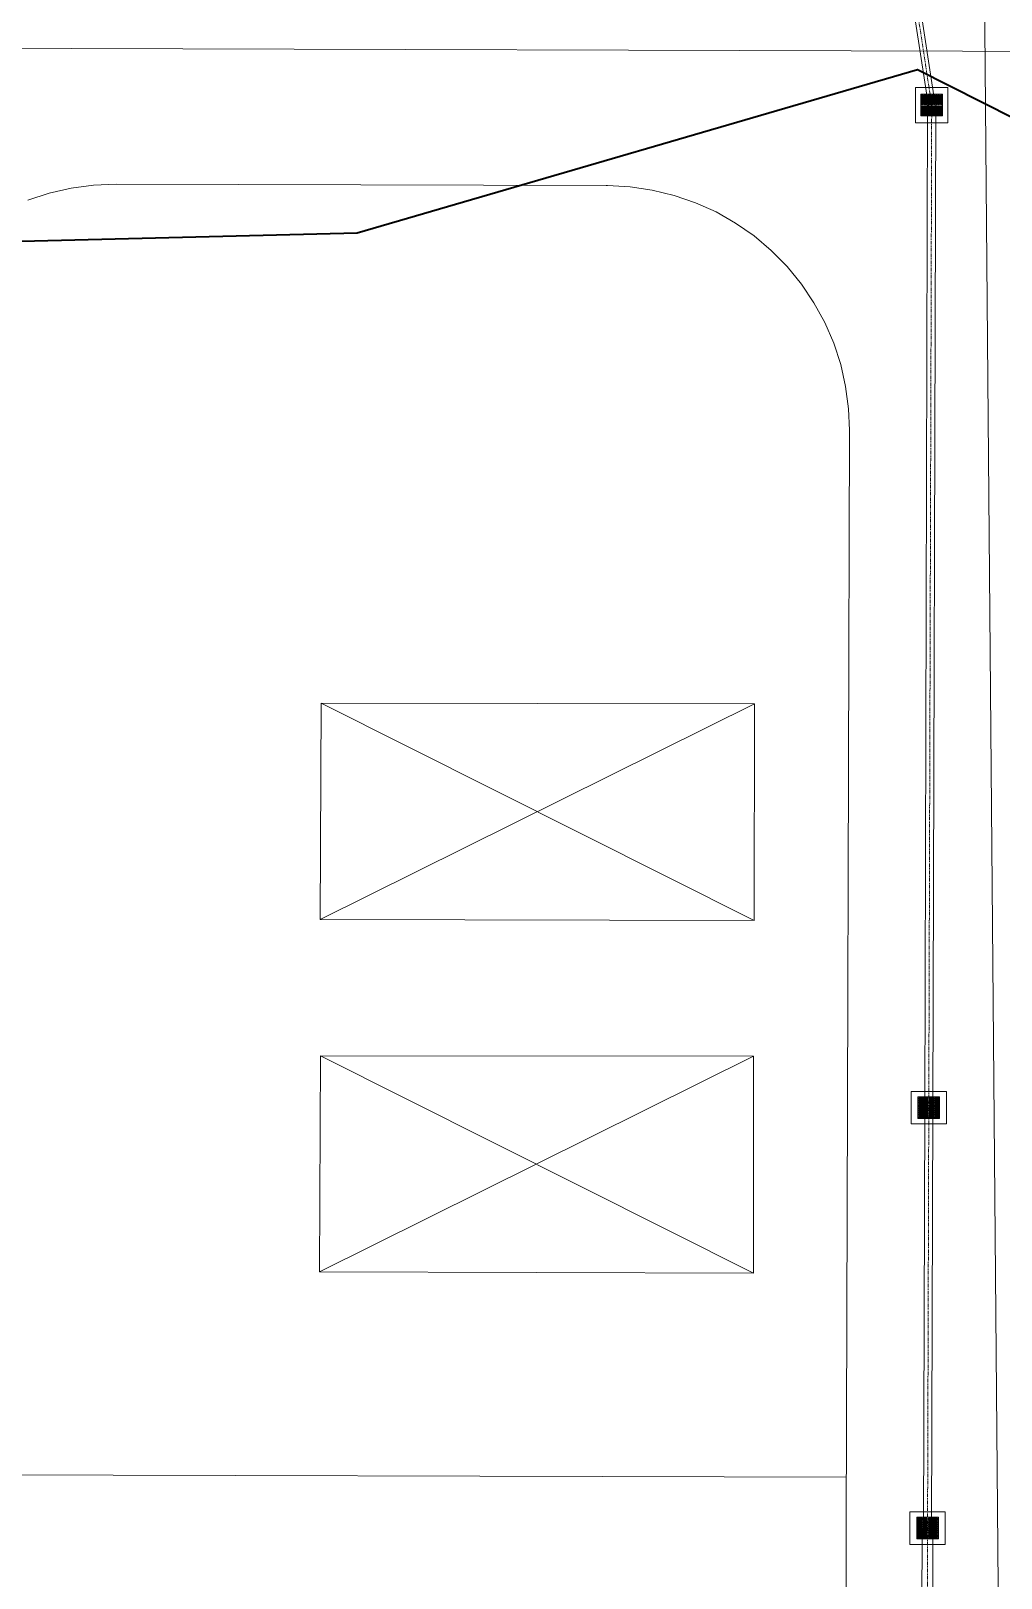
# Model space of a CAD drawing. Header units: feet. Extents: x 2383389 to 2386040, y 1992760 to 1995674.
# Drawn here: x 2384857.5 to 2385036.5, y 1993639.5 to 1993924.9 of the extents above; entities that cross this region are included whole.
import ezdxf
from ezdxf.lldxf.tags import DXFTag

# ---------------------------------------------------------------- set-up
doc = ezdxf.new("R2010")
doc.units = ezdxf.units.FT
doc.header["$MEASUREMENT"] = 0
doc.linetypes.add('PHANTOM2', pattern=[1.25, 0.625, -0.125, 0.125, -0.125, 0.125, -0.125])
for name, color, linetype, lineweight, true_color in [('C-BLDG', 7, 'Continuous', 0, 0x2093fe), ('C-PRKG-CONC', 1, 'Continuous', 0, 0xff0000), ('C-STRM-PIPE', 7, 'Continuous', 0, 0x00cc33), ('C-STRM-STRC', 7, 'Continuous', 0, 0x00cc33), ('V-ESMT-NGAS', 1, 'DASHED8', 0, 0xff0000)]:
    doc.layers.add(name, color=color, linetype=linetype, lineweight=lineweight, true_color=true_color)
doc.layers.add('C-FIRE-PIPE-06IN', color=150, linetype="UT-FIRE6''", lineweight=0)
doc.layers.add('CJ-TOPO-PIPE', color=11, linetype='PHANTOM2')
doc.layers.add('CJ-TOPO-ROAD', color=52, linetype='Continuous')
doc.styles.add('_sys_ls_Arial Narrow', font='ARIALN.TTF', dxfattribs={"height": 1})
tags = doc.linetypes.add('DASHED8', pattern=[0.09375, 0.0625, -0.03125]).pattern_tags.tags
tags[6:7] = [DXFTag(74, 4), DXFTag(75, 0), DXFTag(340, '0'), DXFTag(46, 0.03937), DXFTag(50, 0.0), DXFTag(44, 0.0), DXFTag(45, 0.0)]
tags[4:5] = [DXFTag(74, 4), DXFTag(75, 0), DXFTag(340, '0'), DXFTag(46, 0.03937), DXFTag(50, 0.0), DXFTag(44, 0.0), DXFTag(45, 0.0)]
tags = doc.linetypes.add("UT-FIRE6''", pattern='A,1.25,-0.05,["6\'\'F",_sys_ls_Arial Narrow,S=0.1,R=0,X=-0.025,Y=-0.04],-0.2', length=1.5).pattern_tags.tags
tags[15:16] = [DXFTag(74, 4), DXFTag(75, 0), DXFTag(340, '0'), DXFTag(46, 0.03937), DXFTag(50, 0.0), DXFTag(44, 0.0), DXFTag(45, 0.0)]
tags[4:5] = [DXFTag(74, 4), DXFTag(75, 0), DXFTag(340, '0'), DXFTag(46, 0.03937), DXFTag(50, 0.0), DXFTag(44, 0.0), DXFTag(45, 0.0)]

msp = doc.modelspace()

# ---------------------------------------------------------------- linework, layer by layer
at = {"layer": 'C-BLDG'}
for p, q in [((2384911.04806, 1993800.88135), (2384991.02538, 1993800.76892)), ((2384911.04806, 1993800.88135), (2384990.93036, 1993760.78576)), ((2384990.81227, 1993695.76282), (2384910.7563, 1993695.97083))]:
    msp.add_line(p, q, dxfattribs=at)
for points in [[(2384911.04806, 1993800.88135), (2384910.8804, 1993760.96028), (2384991.02538, 1993800.76892), (2384990.93036, 1993760.78576), (2384910.8804, 1993760.96028)], [(2384910.9211, 1993735.85932), (2384990.81227, 1993695.76282), (2384990.81848, 1993735.75314), (2384910.9211, 1993735.85932), (2384910.7563, 1993695.97083), (2384990.81848, 1993735.75314)]]:
    msp.add_lwpolyline(points, dxfattribs=at)
at = {"layer": 'C-FIRE-PIPE-06IN'}
msp.add_lwpolyline([(2385090.26253, 1993657.95962), (2385091.02986, 1993921.027), (2384803.2604, 1993921.86638)], dxfattribs=at)
at = {"layer": 'C-PRKG-CONC', "elevation": 284.15485}
msp.add_lwpolyline([(2384856.92001, 1993893.67099), (2384860.86488, 1993894.9804), (2384864.91375, 1993895.92023), (2384869.03206, 1993896.48246), (2384873.18468, 1993896.66231), (2384873.21298, 1993896.66223), (2384918.35873, 1993896.53055), (2384963.64938, 1993896.39844), (2384963.88157, 1993896.39716), (2384968.03196, 1993896.17167), (2384972.14384, 1993895.5642), (2384976.18213, 1993894.57991), (2384980.11237, 1993893.22722), (2384983.90104, 1993891.51766), (2384987.51581, 1993889.46582), (2384990.92583, 1993887.08921), (2384994.10203, 1993884.4081), (2384997.01729, 1993881.44536), (2384999.64675, 1993878.22627), (2385001.96797, 1993874.7783), (2385003.96116, 1993871.13086), (2385005.60929, 1993867.31507), (2385006.89832, 1993863.36349), (2385007.81725, 1993859.30983), (2385008.35823, 1993855.18867), (2385008.51793, 1993851.26737), (2385008.51787, 1993851.24871), (2385008.15558, 1993727.04045), (2385007.9277, 1993648.91599), (2385007.82068, 1993612.22678)], dxfattribs=at)
at = {"layer": 'C-PRKG-CONC', "flags": 128}
msp.add_lwpolyline([(2385007.95448, 1993658.09727), (2384827.49016, 1993658.62366)], dxfattribs=at)
at = {"layer": 'C-STRM-PIPE', "color": 102, "linetype": 'Continuous', "lineweight": 0, "true_color": 0x00cc33}
for p, q in [((2385017.59601, 1993947.14842), (2385023.07498, 1993911.12938)), ((2385018.83179, 1993947.3364), (2385024.31077, 1993911.31736)), ((2385022.94288, 1993911.22555), (2385022.40338, 1993726.26703)), ((2385024.44287, 1993911.22118), (2385023.90337, 1993726.26265)), ((2385022.40338, 1993726.26703), (2385022.17717, 1993648.71575)), ((2385023.90337, 1993726.26265), (2385023.67717, 1993648.71137)), ((2385021.92718, 1993648.71648), (2385021.64277, 1993551.21254)), ((2385023.92717, 1993648.71064), (2385023.64276, 1993551.2067))]:
    msp.add_line(p, q, dxfattribs=at)
at = {"layer": 'C-STRM-STRC'}
for points in [[(2385020.69288, 1993914.47337, 0), (2385026.69288, 1993914.47337, 0), (2385026.69288, 1993907.97337, 0), (2385020.69288, 1993907.97337, 0), (2385020.69288, 1993914.47337, 0)], [(2385021.69288, 1993913.22337, 0), (2385025.69288, 1993913.22337, 0), (2385025.69288, 1993909.22337, 0), (2385021.69288, 1993909.22337, 0), (2385021.69288, 1993913.22337, 0)], [(2385021.83993, 1993912.26258, 0), (2385021.96739, 1993912.26258, 0), (2385021.96739, 1993913.07631, 0), (2385021.83993, 1993913.07631, 0), (2385021.83993, 1993912.26258, 0)], [(2385021.83993, 1993911.37043, 0), (2385021.96739, 1993911.37043, 0), (2385021.96739, 1993912.18415, 0), (2385021.83993, 1993912.18415, 0), (2385021.83993, 1993911.37043, 0)], [(2385021.83993, 1993910.26258, 0), (2385021.96739, 1993910.26258, 0), (2385021.96739, 1993911.07631, 0), (2385021.83993, 1993911.07631, 0), (2385021.83993, 1993910.26258, 0)], [(2385022.06542, 1993912.26258, 0), (2385022.19288, 1993912.26258, 0), (2385022.19288, 1993913.07631, 0), (2385022.06542, 1993913.07631, 0), (2385022.06542, 1993912.26258, 0)], [(2385022.06542, 1993911.37043, 0), (2385022.19288, 1993911.37043, 0), (2385022.19288, 1993912.18415, 0), (2385022.06542, 1993912.18415, 0), (2385022.06542, 1993911.37043, 0)], [(2385022.06542, 1993910.26258, 0), (2385022.19288, 1993910.26258, 0), (2385022.19288, 1993911.07631, 0), (2385022.06542, 1993911.07631, 0), (2385022.06542, 1993910.26258, 0)], [(2385022.29091, 1993912.26258, 0), (2385022.41837, 1993912.26258, 0), (2385022.41837, 1993913.07631, 0), (2385022.29091, 1993913.07631, 0), (2385022.29091, 1993912.26258, 0)], [(2385022.29091, 1993911.37043, 0), (2385022.41837, 1993911.37043, 0), (2385022.41837, 1993912.18415, 0), (2385022.29091, 1993912.18415, 0), (2385022.29091, 1993911.37043, 0)], [(2385022.29091, 1993910.26258, 0), (2385022.41837, 1993910.26258, 0), (2385022.41837, 1993911.07631, 0), (2385022.29091, 1993911.07631, 0), (2385022.29091, 1993910.26258, 0)], [(2385022.5164, 1993912.26258, 0), (2385022.64386, 1993912.26258, 0), (2385022.64386, 1993913.07631, 0), (2385022.5164, 1993913.07631, 0), (2385022.5164, 1993912.26258, 0)], [(2385022.5164, 1993911.37043, 0), (2385022.64386, 1993911.37043, 0), (2385022.64386, 1993912.18415, 0), (2385022.5164, 1993912.18415, 0), (2385022.5164, 1993911.37043, 0)], [(2385022.5164, 1993910.26258, 0), (2385022.64386, 1993910.26258, 0), (2385022.64386, 1993911.07631, 0), (2385022.5164, 1993911.07631, 0), (2385022.5164, 1993910.26258, 0)], [(2385022.7419, 1993912.26258, 0), (2385022.86935, 1993912.26258, 0), (2385022.86935, 1993913.07631, 0), (2385022.7419, 1993913.07631, 0), (2385022.7419, 1993912.26258, 0)], [(2385022.7419, 1993911.37043, 0), (2385022.86935, 1993911.37043, 0), (2385022.86935, 1993912.18415, 0), (2385022.7419, 1993912.18415, 0), (2385022.7419, 1993911.37043, 0)], [(2385022.7419, 1993910.26258, 0), (2385022.86935, 1993910.26258, 0), (2385022.86935, 1993911.07631, 0), (2385022.7419, 1993911.07631, 0), (2385022.7419, 1993910.26258, 0)], [(2385022.96739, 1993912.26258, 0), (2385023.09484, 1993912.26258, 0), (2385023.09484, 1993913.07631, 0), (2385022.96739, 1993913.07631, 0), (2385022.96739, 1993912.26258, 0)], [(2385022.96739, 1993911.37043, 0), (2385023.09484, 1993911.37043, 0), (2385023.09484, 1993912.18415, 0), (2385022.96739, 1993912.18415, 0), (2385022.96739, 1993911.37043, 0)], [(2385022.96739, 1993910.26258, 0), (2385023.09484, 1993910.26258, 0), (2385023.09484, 1993911.07631, 0), (2385022.96739, 1993911.07631, 0), (2385022.96739, 1993910.26258, 0)], [(2385023.19288, 1993912.26258, 0), (2385023.32033, 1993912.26258, 0), (2385023.32033, 1993913.07631, 0), (2385023.19288, 1993913.07631, 0), (2385023.19288, 1993912.26258, 0)], [(2385023.19288, 1993911.37043, 0), (2385023.32033, 1993911.37043, 0), (2385023.32033, 1993912.18415, 0), (2385023.19288, 1993912.18415, 0), (2385023.19288, 1993911.37043, 0)], [(2385023.19288, 1993910.26258, 0), (2385023.32033, 1993910.26258, 0), (2385023.32033, 1993911.07631, 0), (2385023.19288, 1993911.07631, 0), (2385023.19288, 1993910.26258, 0)], [(2385023.41837, 1993912.26258, 0), (2385023.54582, 1993912.26258, 0), (2385023.54582, 1993913.07631, 0), (2385023.41837, 1993913.07631, 0), (2385023.41837, 1993912.26258, 0)], [(2385023.41837, 1993911.37043, 0), (2385023.54582, 1993911.37043, 0), (2385023.54582, 1993912.18415, 0), (2385023.41837, 1993912.18415, 0), (2385023.41837, 1993911.37043, 0)], [(2385023.41837, 1993910.26258, 0), (2385023.54582, 1993910.26258, 0), (2385023.54582, 1993911.07631, 0), (2385023.41837, 1993911.07631, 0), (2385023.41837, 1993910.26258, 0)], [(2385023.64386, 1993912.26258, 0), (2385023.77131, 1993912.26258, 0), (2385023.77131, 1993913.07631, 0), (2385023.64386, 1993913.07631, 0), (2385023.64386, 1993912.26258, 0)], [(2385023.64386, 1993911.37043, 0), (2385023.77131, 1993911.37043, 0), (2385023.77131, 1993912.18415, 0), (2385023.64386, 1993912.18415, 0), (2385023.64386, 1993911.37043, 0)], [(2385023.64386, 1993910.26258, 0), (2385023.77131, 1993910.26258, 0), (2385023.77131, 1993911.07631, 0), (2385023.64386, 1993911.07631, 0), (2385023.64386, 1993910.26258, 0)], [(2385023.83993, 1993912.26258, 0), (2385023.96739, 1993912.26258, 0), (2385023.96739, 1993913.07631, 0), (2385023.83993, 1993913.07631, 0), (2385023.83993, 1993912.26258, 0)], [(2385023.83993, 1993911.37043, 0), (2385023.96739, 1993911.37043, 0), (2385023.96739, 1993912.18415, 0), (2385023.83993, 1993912.18415, 0), (2385023.83993, 1993911.37043, 0)], [(2385023.83993, 1993910.26258, 0), (2385023.96739, 1993910.26258, 0), (2385023.96739, 1993911.07631, 0), (2385023.83993, 1993911.07631, 0), (2385023.83993, 1993910.26258, 0)], [(2385024.06542, 1993912.26258, 0), (2385024.19288, 1993912.26258, 0), (2385024.19288, 1993913.07631, 0), (2385024.06542, 1993913.07631, 0), (2385024.06542, 1993912.26258, 0)], [(2385024.06542, 1993911.37043, 0), (2385024.19288, 1993911.37043, 0), (2385024.19288, 1993912.18415, 0), (2385024.06542, 1993912.18415, 0), (2385024.06542, 1993911.37043, 0)], [(2385024.06542, 1993910.26258, 0), (2385024.19288, 1993910.26258, 0), (2385024.19288, 1993911.07631, 0), (2385024.06542, 1993911.07631, 0), (2385024.06542, 1993910.26258, 0)], [(2385024.29091, 1993912.26258, 0), (2385024.41837, 1993912.26258, 0), (2385024.41837, 1993913.07631, 0), (2385024.29091, 1993913.07631, 0), (2385024.29091, 1993912.26258, 0)], [(2385024.29091, 1993911.37043, 0), (2385024.41837, 1993911.37043, 0), (2385024.41837, 1993912.18415, 0), (2385024.29091, 1993912.18415, 0), (2385024.29091, 1993911.37043, 0)], [(2385024.29091, 1993910.26258, 0), (2385024.41837, 1993910.26258, 0), (2385024.41837, 1993911.07631, 0), (2385024.29091, 1993911.07631, 0), (2385024.29091, 1993910.26258, 0)], [(2385024.5164, 1993912.26258, 0), (2385024.64386, 1993912.26258, 0), (2385024.64386, 1993913.07631, 0), (2385024.5164, 1993913.07631, 0), (2385024.5164, 1993912.26258, 0)], [(2385024.5164, 1993911.37043, 0), (2385024.64386, 1993911.37043, 0), (2385024.64386, 1993912.18415, 0), (2385024.5164, 1993912.18415, 0), (2385024.5164, 1993911.37043, 0)], [(2385024.5164, 1993910.26258, 0), (2385024.64386, 1993910.26258, 0), (2385024.64386, 1993911.07631, 0), (2385024.5164, 1993911.07631, 0), (2385024.5164, 1993910.26258, 0)], [(2385024.7419, 1993912.26258, 0), (2385024.86935, 1993912.26258, 0), (2385024.86935, 1993913.07631, 0), (2385024.7419, 1993913.07631, 0), (2385024.7419, 1993912.26258, 0)], [(2385024.7419, 1993911.37043, 0), (2385024.86935, 1993911.37043, 0), (2385024.86935, 1993912.18415, 0), (2385024.7419, 1993912.18415, 0), (2385024.7419, 1993911.37043, 0)], [(2385024.7419, 1993910.26258, 0), (2385024.86935, 1993910.26258, 0), (2385024.86935, 1993911.07631, 0), (2385024.7419, 1993911.07631, 0), (2385024.7419, 1993910.26258, 0)], [(2385024.96739, 1993912.26258, 0), (2385025.09484, 1993912.26258, 0), (2385025.09484, 1993913.07631, 0), (2385024.96739, 1993913.07631, 0), (2385024.96739, 1993912.26258, 0)], [(2385024.96739, 1993911.37043, 0), (2385025.09484, 1993911.37043, 0), (2385025.09484, 1993912.18415, 0), (2385024.96739, 1993912.18415, 0), (2385024.96739, 1993911.37043, 0)], [(2385024.96739, 1993910.26258, 0), (2385025.09484, 1993910.26258, 0), (2385025.09484, 1993911.07631, 0), (2385024.96739, 1993911.07631, 0), (2385024.96739, 1993910.26258, 0)], [(2385025.19288, 1993912.26258, 0), (2385025.32033, 1993912.26258, 0), (2385025.32033, 1993913.07631, 0), (2385025.19288, 1993913.07631, 0), (2385025.19288, 1993912.26258, 0)], [(2385025.19288, 1993911.37043, 0), (2385025.32033, 1993911.37043, 0), (2385025.32033, 1993912.18415, 0), (2385025.19288, 1993912.18415, 0), (2385025.19288, 1993911.37043, 0)], [(2385025.19288, 1993910.26258, 0), (2385025.32033, 1993910.26258, 0), (2385025.32033, 1993911.07631, 0), (2385025.19288, 1993911.07631, 0), (2385025.19288, 1993910.26258, 0)], [(2385025.41837, 1993912.26258, 0), (2385025.54582, 1993912.26258, 0), (2385025.54582, 1993913.07631, 0), (2385025.41837, 1993913.07631, 0), (2385025.41837, 1993912.26258, 0)], [(2385025.41837, 1993911.37043, 0), (2385025.54582, 1993911.37043, 0), (2385025.54582, 1993912.18415, 0), (2385025.41837, 1993912.18415, 0), (2385025.41837, 1993911.37043, 0)], [(2385025.41837, 1993910.26258, 0), (2385025.54582, 1993910.26258, 0), (2385025.54582, 1993911.07631, 0), (2385025.41837, 1993911.07631, 0), (2385025.41837, 1993910.26258, 0)], [(2385021.83993, 1993909.37043, 0), (2385021.96739, 1993909.37043, 0), (2385021.96739, 1993910.18415, 0), (2385021.83993, 1993910.18415, 0), (2385021.83993, 1993909.37043, 0)], [(2385022.06542, 1993909.37043, 0), (2385022.19288, 1993909.37043, 0), (2385022.19288, 1993910.18415, 0), (2385022.06542, 1993910.18415, 0), (2385022.06542, 1993909.37043, 0)], [(2385022.29091, 1993909.37043, 0), (2385022.41837, 1993909.37043, 0), (2385022.41837, 1993910.18415, 0), (2385022.29091, 1993910.18415, 0), (2385022.29091, 1993909.37043, 0)], [(2385022.5164, 1993909.37043, 0), (2385022.64386, 1993909.37043, 0), (2385022.64386, 1993910.18415, 0), (2385022.5164, 1993910.18415, 0), (2385022.5164, 1993909.37043, 0)], [(2385022.7419, 1993909.37043, 0), (2385022.86935, 1993909.37043, 0), (2385022.86935, 1993910.18415, 0), (2385022.7419, 1993910.18415, 0), (2385022.7419, 1993909.37043, 0)], [(2385022.96739, 1993909.37043, 0), (2385023.09484, 1993909.37043, 0), (2385023.09484, 1993910.18415, 0), (2385022.96739, 1993910.18415, 0), (2385022.96739, 1993909.37043, 0)], [(2385023.19288, 1993909.37043, 0), (2385023.32033, 1993909.37043, 0), (2385023.32033, 1993910.18415, 0), (2385023.19288, 1993910.18415, 0), (2385023.19288, 1993909.37043, 0)], [(2385023.41837, 1993909.37043, 0), (2385023.54582, 1993909.37043, 0), (2385023.54582, 1993910.18415, 0), (2385023.41837, 1993910.18415, 0), (2385023.41837, 1993909.37043, 0)], [(2385023.64386, 1993909.37043, 0), (2385023.77131, 1993909.37043, 0), (2385023.77131, 1993910.18415, 0), (2385023.64386, 1993910.18415, 0), (2385023.64386, 1993909.37043, 0)], [(2385023.83993, 1993909.37043, 0), (2385023.96739, 1993909.37043, 0), (2385023.96739, 1993910.18415, 0), (2385023.83993, 1993910.18415, 0), (2385023.83993, 1993909.37043, 0)], [(2385024.06542, 1993909.37043, 0), (2385024.19288, 1993909.37043, 0), (2385024.19288, 1993910.18415, 0), (2385024.06542, 1993910.18415, 0), (2385024.06542, 1993909.37043, 0)], [(2385024.29091, 1993909.37043, 0), (2385024.41837, 1993909.37043, 0), (2385024.41837, 1993910.18415, 0), (2385024.29091, 1993910.18415, 0), (2385024.29091, 1993909.37043, 0)], [(2385024.5164, 1993909.37043, 0), (2385024.64386, 1993909.37043, 0), (2385024.64386, 1993910.18415, 0), (2385024.5164, 1993910.18415, 0), (2385024.5164, 1993909.37043, 0)], [(2385024.7419, 1993909.37043, 0), (2385024.86935, 1993909.37043, 0), (2385024.86935, 1993910.18415, 0), (2385024.7419, 1993910.18415, 0), (2385024.7419, 1993909.37043, 0)], [(2385024.96739, 1993909.37043, 0), (2385025.09484, 1993909.37043, 0), (2385025.09484, 1993910.18415, 0), (2385024.96739, 1993910.18415, 0), (2385024.96739, 1993909.37043, 0)], [(2385025.19288, 1993909.37043, 0), (2385025.32033, 1993909.37043, 0), (2385025.32033, 1993910.18415, 0), (2385025.19288, 1993910.18415, 0), (2385025.19288, 1993909.37043, 0)], [(2385025.41837, 1993909.37043, 0), (2385025.54582, 1993909.37043, 0), (2385025.54582, 1993910.18415, 0), (2385025.41837, 1993910.18415, 0), (2385025.41837, 1993909.37043, 0)], [(2385026.40338, 1993729.26484, 0), (2385026.40338, 1993723.26484, 0), (2385019.90338, 1993723.26484, 0), (2385019.90338, 1993729.26484, 0), (2385026.40338, 1993729.26484, 0)], [(2385025.15338, 1993728.26484, 0), (2385025.15338, 1993724.26484, 0), (2385021.15338, 1993724.26484, 0), (2385021.15338, 1993728.26484, 0), (2385025.15338, 1993728.26484, 0)], [(2385021.30044, 1993728.11778, 0), (2385021.30044, 1993727.99033, 0), (2385022.11416, 1993727.99033, 0), (2385022.11416, 1993728.11778, 0), (2385021.30044, 1993728.11778, 0)], [(2385022.19259, 1993728.11778, 0), (2385022.19259, 1993727.99033, 0), (2385023.00632, 1993727.99033, 0), (2385023.00632, 1993728.11778, 0), (2385022.19259, 1993728.11778, 0)], [(2385023.30044, 1993728.11778, 0), (2385023.30044, 1993727.99033, 0), (2385024.11416, 1993727.99033, 0), (2385024.11416, 1993728.11778, 0), (2385023.30044, 1993728.11778, 0)], [(2385024.19259, 1993728.11778, 0), (2385024.19259, 1993727.99033, 0), (2385025.00632, 1993727.99033, 0), (2385025.00632, 1993728.11778, 0), (2385024.19259, 1993728.11778, 0)], [(2385021.30044, 1993727.89229, 0), (2385021.30044, 1993727.76484, 0), (2385022.11416, 1993727.76484, 0), (2385022.11416, 1993727.89229, 0), (2385021.30044, 1993727.89229, 0)], [(2385021.30044, 1993727.6668, 0), (2385021.30044, 1993727.53935, 0), (2385022.11416, 1993727.53935, 0), (2385022.11416, 1993727.6668, 0), (2385021.30044, 1993727.6668, 0)], [(2385021.30044, 1993727.44131, 0), (2385021.30044, 1993727.31386, 0), (2385022.11416, 1993727.31386, 0), (2385022.11416, 1993727.44131, 0), (2385021.30044, 1993727.44131, 0)], [(2385021.30044, 1993727.21582, 0), (2385021.30044, 1993727.08837, 0), (2385022.11416, 1993727.08837, 0), (2385022.11416, 1993727.21582, 0), (2385021.30044, 1993727.21582, 0)], [(2385021.30044, 1993726.99033, 0), (2385021.30044, 1993726.86288, 0), (2385022.11416, 1993726.86288, 0), (2385022.11416, 1993726.99033, 0), (2385021.30044, 1993726.99033, 0)], [(2385021.30044, 1993726.76484, 0), (2385021.30044, 1993726.63739, 0), (2385022.11416, 1993726.63739, 0), (2385022.11416, 1993726.76484, 0), (2385021.30044, 1993726.76484, 0)], [(2385021.30044, 1993726.53935, 0), (2385021.30044, 1993726.4119, 0), (2385022.11416, 1993726.4119, 0), (2385022.11416, 1993726.53935, 0), (2385021.30044, 1993726.53935, 0)], [(2385021.30044, 1993726.31386, 0), (2385021.30044, 1993726.18641, 0), (2385022.11416, 1993726.18641, 0), (2385022.11416, 1993726.31386, 0), (2385021.30044, 1993726.31386, 0)], [(2385021.30044, 1993726.11778, 0), (2385021.30044, 1993725.99033, 0), (2385022.11416, 1993725.99033, 0), (2385022.11416, 1993726.11778, 0), (2385021.30044, 1993726.11778, 0)], [(2385021.30044, 1993725.89229, 0), (2385021.30044, 1993725.76484, 0), (2385022.11416, 1993725.76484, 0), (2385022.11416, 1993725.89229, 0), (2385021.30044, 1993725.89229, 0)], [(2385021.30044, 1993725.6668, 0), (2385021.30044, 1993725.53935, 0), (2385022.11416, 1993725.53935, 0), (2385022.11416, 1993725.6668, 0), (2385021.30044, 1993725.6668, 0)], [(2385021.30044, 1993725.44131, 0), (2385021.30044, 1993725.31386, 0), (2385022.11416, 1993725.31386, 0), (2385022.11416, 1993725.44131, 0), (2385021.30044, 1993725.44131, 0)], [(2385021.30044, 1993725.21582, 0), (2385021.30044, 1993725.08837, 0), (2385022.11416, 1993725.08837, 0), (2385022.11416, 1993725.21582, 0), (2385021.30044, 1993725.21582, 0)], [(2385022.19259, 1993727.89229, 0), (2385022.19259, 1993727.76484, 0), (2385023.00632, 1993727.76484, 0), (2385023.00632, 1993727.89229, 0), (2385022.19259, 1993727.89229, 0)], [(2385022.19259, 1993727.6668, 0), (2385022.19259, 1993727.53935, 0), (2385023.00632, 1993727.53935, 0), (2385023.00632, 1993727.6668, 0), (2385022.19259, 1993727.6668, 0)], [(2385022.19259, 1993727.44131, 0), (2385022.19259, 1993727.31386, 0), (2385023.00632, 1993727.31386, 0), (2385023.00632, 1993727.44131, 0), (2385022.19259, 1993727.44131, 0)], [(2385022.19259, 1993727.21582, 0), (2385022.19259, 1993727.08837, 0), (2385023.00632, 1993727.08837, 0), (2385023.00632, 1993727.21582, 0), (2385022.19259, 1993727.21582, 0)], [(2385022.19259, 1993726.99033, 0), (2385022.19259, 1993726.86288, 0), (2385023.00632, 1993726.86288, 0), (2385023.00632, 1993726.99033, 0), (2385022.19259, 1993726.99033, 0)], [(2385022.19259, 1993726.76484, 0), (2385022.19259, 1993726.63739, 0), (2385023.00632, 1993726.63739, 0), (2385023.00632, 1993726.76484, 0), (2385022.19259, 1993726.76484, 0)], [(2385022.19259, 1993726.53935, 0), (2385022.19259, 1993726.4119, 0), (2385023.00632, 1993726.4119, 0), (2385023.00632, 1993726.53935, 0), (2385022.19259, 1993726.53935, 0)], [(2385022.19259, 1993726.31386, 0), (2385022.19259, 1993726.18641, 0), (2385023.00632, 1993726.18641, 0), (2385023.00632, 1993726.31386, 0), (2385022.19259, 1993726.31386, 0)], [(2385022.19259, 1993726.11778, 0), (2385022.19259, 1993725.99033, 0), (2385023.00632, 1993725.99033, 0), (2385023.00632, 1993726.11778, 0), (2385022.19259, 1993726.11778, 0)], [(2385022.19259, 1993725.89229, 0), (2385022.19259, 1993725.76484, 0), (2385023.00632, 1993725.76484, 0), (2385023.00632, 1993725.89229, 0), (2385022.19259, 1993725.89229, 0)], [(2385022.19259, 1993725.6668, 0), (2385022.19259, 1993725.53935, 0), (2385023.00632, 1993725.53935, 0), (2385023.00632, 1993725.6668, 0), (2385022.19259, 1993725.6668, 0)], [(2385022.19259, 1993725.44131, 0), (2385022.19259, 1993725.31386, 0), (2385023.00632, 1993725.31386, 0), (2385023.00632, 1993725.44131, 0), (2385022.19259, 1993725.44131, 0)], [(2385022.19259, 1993725.21582, 0), (2385022.19259, 1993725.08837, 0), (2385023.00632, 1993725.08837, 0), (2385023.00632, 1993725.21582, 0), (2385022.19259, 1993725.21582, 0)], [(2385023.30044, 1993727.89229, 0), (2385023.30044, 1993727.76484, 0), (2385024.11416, 1993727.76484, 0), (2385024.11416, 1993727.89229, 0), (2385023.30044, 1993727.89229, 0)], [(2385023.30044, 1993727.6668, 0), (2385023.30044, 1993727.53935, 0), (2385024.11416, 1993727.53935, 0), (2385024.11416, 1993727.6668, 0), (2385023.30044, 1993727.6668, 0)], [(2385023.30044, 1993727.44131, 0), (2385023.30044, 1993727.31386, 0), (2385024.11416, 1993727.31386, 0), (2385024.11416, 1993727.44131, 0), (2385023.30044, 1993727.44131, 0)], [(2385023.30044, 1993727.21582, 0), (2385023.30044, 1993727.08837, 0), (2385024.11416, 1993727.08837, 0), (2385024.11416, 1993727.21582, 0), (2385023.30044, 1993727.21582, 0)], [(2385023.30044, 1993726.99033, 0), (2385023.30044, 1993726.86288, 0), (2385024.11416, 1993726.86288, 0), (2385024.11416, 1993726.99033, 0), (2385023.30044, 1993726.99033, 0)], [(2385023.30044, 1993726.76484, 0), (2385023.30044, 1993726.63739, 0), (2385024.11416, 1993726.63739, 0), (2385024.11416, 1993726.76484, 0), (2385023.30044, 1993726.76484, 0)], [(2385023.30044, 1993726.53935, 0), (2385023.30044, 1993726.4119, 0), (2385024.11416, 1993726.4119, 0), (2385024.11416, 1993726.53935, 0), (2385023.30044, 1993726.53935, 0)], [(2385023.30044, 1993726.31386, 0), (2385023.30044, 1993726.18641, 0), (2385024.11416, 1993726.18641, 0), (2385024.11416, 1993726.31386, 0), (2385023.30044, 1993726.31386, 0)], [(2385023.30044, 1993726.11778, 0), (2385023.30044, 1993725.99033, 0), (2385024.11416, 1993725.99033, 0), (2385024.11416, 1993726.11778, 0), (2385023.30044, 1993726.11778, 0)], [(2385023.30044, 1993725.89229, 0), (2385023.30044, 1993725.76484, 0), (2385024.11416, 1993725.76484, 0), (2385024.11416, 1993725.89229, 0), (2385023.30044, 1993725.89229, 0)], [(2385023.30044, 1993725.6668, 0), (2385023.30044, 1993725.53935, 0), (2385024.11416, 1993725.53935, 0), (2385024.11416, 1993725.6668, 0), (2385023.30044, 1993725.6668, 0)], [(2385023.30044, 1993725.44131, 0), (2385023.30044, 1993725.31386, 0), (2385024.11416, 1993725.31386, 0), (2385024.11416, 1993725.44131, 0), (2385023.30044, 1993725.44131, 0)], [(2385023.30044, 1993725.21582, 0), (2385023.30044, 1993725.08837, 0), (2385024.11416, 1993725.08837, 0), (2385024.11416, 1993725.21582, 0), (2385023.30044, 1993725.21582, 0)], [(2385024.19259, 1993727.89229, 0), (2385024.19259, 1993727.76484, 0), (2385025.00632, 1993727.76484, 0), (2385025.00632, 1993727.89229, 0), (2385024.19259, 1993727.89229, 0)], [(2385024.19259, 1993727.6668, 0), (2385024.19259, 1993727.53935, 0), (2385025.00632, 1993727.53935, 0), (2385025.00632, 1993727.6668, 0), (2385024.19259, 1993727.6668, 0)], [(2385024.19259, 1993727.44131, 0), (2385024.19259, 1993727.31386, 0), (2385025.00632, 1993727.31386, 0), (2385025.00632, 1993727.44131, 0), (2385024.19259, 1993727.44131, 0)], [(2385024.19259, 1993727.21582, 0), (2385024.19259, 1993727.08837, 0), (2385025.00632, 1993727.08837, 0), (2385025.00632, 1993727.21582, 0), (2385024.19259, 1993727.21582, 0)], [(2385024.19259, 1993726.99033, 0), (2385024.19259, 1993726.86288, 0), (2385025.00632, 1993726.86288, 0), (2385025.00632, 1993726.99033, 0), (2385024.19259, 1993726.99033, 0)], [(2385024.19259, 1993726.76484, 0), (2385024.19259, 1993726.63739, 0), (2385025.00632, 1993726.63739, 0), (2385025.00632, 1993726.76484, 0), (2385024.19259, 1993726.76484, 0)], [(2385024.19259, 1993726.53935, 0), (2385024.19259, 1993726.4119, 0), (2385025.00632, 1993726.4119, 0), (2385025.00632, 1993726.53935, 0), (2385024.19259, 1993726.53935, 0)], [(2385024.19259, 1993726.31386, 0), (2385024.19259, 1993726.18641, 0), (2385025.00632, 1993726.18641, 0), (2385025.00632, 1993726.31386, 0), (2385024.19259, 1993726.31386, 0)], [(2385024.19259, 1993726.11778, 0), (2385024.19259, 1993725.99033, 0), (2385025.00632, 1993725.99033, 0), (2385025.00632, 1993726.11778, 0), (2385024.19259, 1993726.11778, 0)], [(2385024.19259, 1993725.89229, 0), (2385024.19259, 1993725.76484, 0), (2385025.00632, 1993725.76484, 0), (2385025.00632, 1993725.89229, 0), (2385024.19259, 1993725.89229, 0)], [(2385024.19259, 1993725.6668, 0), (2385024.19259, 1993725.53935, 0), (2385025.00632, 1993725.53935, 0), (2385025.00632, 1993725.6668, 0), (2385024.19259, 1993725.6668, 0)], [(2385024.19259, 1993725.44131, 0), (2385024.19259, 1993725.31386, 0), (2385025.00632, 1993725.31386, 0), (2385025.00632, 1993725.44131, 0), (2385024.19259, 1993725.44131, 0)], [(2385024.19259, 1993725.21582, 0), (2385024.19259, 1993725.08837, 0), (2385025.00632, 1993725.08837, 0), (2385025.00632, 1993725.21582, 0), (2385024.19259, 1993725.21582, 0)], [(2385021.30044, 1993724.99033, 0), (2385021.30044, 1993724.86288, 0), (2385022.11416, 1993724.86288, 0), (2385022.11416, 1993724.99033, 0), (2385021.30044, 1993724.99033, 0)], [(2385021.30044, 1993724.76484, 0), (2385021.30044, 1993724.63739, 0), (2385022.11416, 1993724.63739, 0), (2385022.11416, 1993724.76484, 0), (2385021.30044, 1993724.76484, 0)], [(2385021.30044, 1993724.53935, 0), (2385021.30044, 1993724.4119, 0), (2385022.11416, 1993724.4119, 0), (2385022.11416, 1993724.53935, 0), (2385021.30044, 1993724.53935, 0)], [(2385022.19259, 1993724.99033, 0), (2385022.19259, 1993724.86288, 0), (2385023.00632, 1993724.86288, 0), (2385023.00632, 1993724.99033, 0), (2385022.19259, 1993724.99033, 0)], [(2385022.19259, 1993724.76484, 0), (2385022.19259, 1993724.63739, 0), (2385023.00632, 1993724.63739, 0), (2385023.00632, 1993724.76484, 0), (2385022.19259, 1993724.76484, 0)], [(2385022.19259, 1993724.53935, 0), (2385022.19259, 1993724.4119, 0), (2385023.00632, 1993724.4119, 0), (2385023.00632, 1993724.53935, 0), (2385022.19259, 1993724.53935, 0)], [(2385023.30044, 1993724.99033, 0), (2385023.30044, 1993724.86288, 0), (2385024.11416, 1993724.86288, 0), (2385024.11416, 1993724.99033, 0), (2385023.30044, 1993724.99033, 0)], [(2385023.30044, 1993724.76484, 0), (2385023.30044, 1993724.63739, 0), (2385024.11416, 1993724.63739, 0), (2385024.11416, 1993724.76484, 0), (2385023.30044, 1993724.76484, 0)], [(2385023.30044, 1993724.53935, 0), (2385023.30044, 1993724.4119, 0), (2385024.11416, 1993724.4119, 0), (2385024.11416, 1993724.53935, 0), (2385023.30044, 1993724.53935, 0)], [(2385024.19259, 1993724.99033, 0), (2385024.19259, 1993724.86288, 0), (2385025.00632, 1993724.86288, 0), (2385025.00632, 1993724.99033, 0), (2385024.19259, 1993724.99033, 0)], [(2385024.19259, 1993724.76484, 0), (2385024.19259, 1993724.63739, 0), (2385025.00632, 1993724.63739, 0), (2385025.00632, 1993724.76484, 0), (2385024.19259, 1993724.76484, 0)], [(2385024.19259, 1993724.53935, 0), (2385024.19259, 1993724.4119, 0), (2385025.00632, 1993724.4119, 0), (2385025.00632, 1993724.53935, 0), (2385024.19259, 1993724.53935, 0)], [(2385026.17717, 1993651.71356, 0), (2385026.17717, 1993645.71356, 0), (2385019.67717, 1993645.71356, 0), (2385019.67717, 1993651.71356, 0), (2385026.17717, 1993651.71356, 0)], [(2385024.92717, 1993650.71356, 0), (2385024.92717, 1993646.71356, 0), (2385020.92717, 1993646.71356, 0), (2385020.92717, 1993650.71356, 0), (2385024.92717, 1993650.71356, 0)], [(2385021.07423, 1993650.5665, 0), (2385021.07423, 1993650.43905, 0), (2385021.88796, 1993650.43905, 0), (2385021.88796, 1993650.5665, 0), (2385021.07423, 1993650.5665, 0)], [(2385021.07423, 1993650.34101, 0), (2385021.07423, 1993650.21356, 0), (2385021.88796, 1993650.21356, 0), (2385021.88796, 1993650.34101, 0), (2385021.07423, 1993650.34101, 0)], [(2385021.07423, 1993650.11552, 0), (2385021.07423, 1993649.98807, 0), (2385021.88796, 1993649.98807, 0), (2385021.88796, 1993650.11552, 0), (2385021.07423, 1993650.11552, 0)], [(2385021.07423, 1993649.89003, 0), (2385021.07423, 1993649.76258, 0), (2385021.88796, 1993649.76258, 0), (2385021.88796, 1993649.89003, 0), (2385021.07423, 1993649.89003, 0)], [(2385021.07423, 1993649.66454, 0), (2385021.07423, 1993649.53709, 0), (2385021.88796, 1993649.53709, 0), (2385021.88796, 1993649.66454, 0), (2385021.07423, 1993649.66454, 0)], [(2385021.07423, 1993649.43905, 0), (2385021.07423, 1993649.3116, 0), (2385021.88796, 1993649.3116, 0), (2385021.88796, 1993649.43905, 0), (2385021.07423, 1993649.43905, 0)], [(2385021.07423, 1993649.21356, 0), (2385021.07423, 1993649.08611, 0), (2385021.88796, 1993649.08611, 0), (2385021.88796, 1993649.21356, 0), (2385021.07423, 1993649.21356, 0)], [(2385021.07423, 1993648.98807, 0), (2385021.07423, 1993648.86062, 0), (2385021.88796, 1993648.86062, 0), (2385021.88796, 1993648.98807, 0), (2385021.07423, 1993648.98807, 0)], [(2385021.07423, 1993648.76258, 0), (2385021.07423, 1993648.63513, 0), (2385021.88796, 1993648.63513, 0), (2385021.88796, 1993648.76258, 0), (2385021.07423, 1993648.76258, 0)], [(2385021.07423, 1993648.5665, 0), (2385021.07423, 1993648.43905, 0), (2385021.88796, 1993648.43905, 0), (2385021.88796, 1993648.5665, 0), (2385021.07423, 1993648.5665, 0)], [(2385021.07423, 1993648.34101, 0), (2385021.07423, 1993648.21356, 0), (2385021.88796, 1993648.21356, 0), (2385021.88796, 1993648.34101, 0), (2385021.07423, 1993648.34101, 0)], [(2385021.07423, 1993648.11552, 0), (2385021.07423, 1993647.98807, 0), (2385021.88796, 1993647.98807, 0), (2385021.88796, 1993648.11552, 0), (2385021.07423, 1993648.11552, 0)], [(2385021.96639, 1993650.5665, 0), (2385021.96639, 1993650.43905, 0), (2385022.78011, 1993650.43905, 0), (2385022.78011, 1993650.5665, 0), (2385021.96639, 1993650.5665, 0)], [(2385021.96639, 1993650.34101, 0), (2385021.96639, 1993650.21356, 0), (2385022.78011, 1993650.21356, 0), (2385022.78011, 1993650.34101, 0), (2385021.96639, 1993650.34101, 0)], [(2385021.96639, 1993650.11552, 0), (2385021.96639, 1993649.98807, 0), (2385022.78011, 1993649.98807, 0), (2385022.78011, 1993650.11552, 0), (2385021.96639, 1993650.11552, 0)], [(2385021.96639, 1993649.89003, 0), (2385021.96639, 1993649.76258, 0), (2385022.78011, 1993649.76258, 0), (2385022.78011, 1993649.89003, 0), (2385021.96639, 1993649.89003, 0)], [(2385021.96639, 1993649.66454, 0), (2385021.96639, 1993649.53709, 0), (2385022.78011, 1993649.53709, 0), (2385022.78011, 1993649.66454, 0), (2385021.96639, 1993649.66454, 0)], [(2385021.96639, 1993649.43905, 0), (2385021.96639, 1993649.3116, 0), (2385022.78011, 1993649.3116, 0), (2385022.78011, 1993649.43905, 0), (2385021.96639, 1993649.43905, 0)], [(2385021.96639, 1993649.21356, 0), (2385021.96639, 1993649.08611, 0), (2385022.78011, 1993649.08611, 0), (2385022.78011, 1993649.21356, 0), (2385021.96639, 1993649.21356, 0)], [(2385021.96639, 1993648.98807, 0), (2385021.96639, 1993648.86062, 0), (2385022.78011, 1993648.86062, 0), (2385022.78011, 1993648.98807, 0), (2385021.96639, 1993648.98807, 0)], [(2385021.96639, 1993648.76258, 0), (2385021.96639, 1993648.63513, 0), (2385022.78011, 1993648.63513, 0), (2385022.78011, 1993648.76258, 0), (2385021.96639, 1993648.76258, 0)], [(2385021.96639, 1993648.5665, 0), (2385021.96639, 1993648.43905, 0), (2385022.78011, 1993648.43905, 0), (2385022.78011, 1993648.5665, 0), (2385021.96639, 1993648.5665, 0)], [(2385021.96639, 1993648.34101, 0), (2385021.96639, 1993648.21356, 0), (2385022.78011, 1993648.21356, 0), (2385022.78011, 1993648.34101, 0), (2385021.96639, 1993648.34101, 0)], [(2385021.96639, 1993648.11552, 0), (2385021.96639, 1993647.98807, 0), (2385022.78011, 1993647.98807, 0), (2385022.78011, 1993648.11552, 0), (2385021.96639, 1993648.11552, 0)], [(2385023.07423, 1993650.5665, 0), (2385023.07423, 1993650.43905, 0), (2385023.88796, 1993650.43905, 0), (2385023.88796, 1993650.5665, 0), (2385023.07423, 1993650.5665, 0)], [(2385023.07423, 1993650.34101, 0), (2385023.07423, 1993650.21356, 0), (2385023.88796, 1993650.21356, 0), (2385023.88796, 1993650.34101, 0), (2385023.07423, 1993650.34101, 0)], [(2385023.07423, 1993650.11552, 0), (2385023.07423, 1993649.98807, 0), (2385023.88796, 1993649.98807, 0), (2385023.88796, 1993650.11552, 0), (2385023.07423, 1993650.11552, 0)], [(2385023.07423, 1993649.89003, 0), (2385023.07423, 1993649.76258, 0), (2385023.88796, 1993649.76258, 0), (2385023.88796, 1993649.89003, 0), (2385023.07423, 1993649.89003, 0)], [(2385023.07423, 1993649.66454, 0), (2385023.07423, 1993649.53709, 0), (2385023.88796, 1993649.53709, 0), (2385023.88796, 1993649.66454, 0), (2385023.07423, 1993649.66454, 0)], [(2385023.07423, 1993649.43905, 0), (2385023.07423, 1993649.3116, 0), (2385023.88796, 1993649.3116, 0), (2385023.88796, 1993649.43905, 0), (2385023.07423, 1993649.43905, 0)], [(2385023.07423, 1993649.21356, 0), (2385023.07423, 1993649.08611, 0), (2385023.88796, 1993649.08611, 0), (2385023.88796, 1993649.21356, 0), (2385023.07423, 1993649.21356, 0)], [(2385023.07423, 1993648.98807, 0), (2385023.07423, 1993648.86062, 0), (2385023.88796, 1993648.86062, 0), (2385023.88796, 1993648.98807, 0), (2385023.07423, 1993648.98807, 0)], [(2385023.07423, 1993648.76258, 0), (2385023.07423, 1993648.63513, 0), (2385023.88796, 1993648.63513, 0), (2385023.88796, 1993648.76258, 0), (2385023.07423, 1993648.76258, 0)], [(2385023.07423, 1993648.5665, 0), (2385023.07423, 1993648.43905, 0), (2385023.88796, 1993648.43905, 0), (2385023.88796, 1993648.5665, 0), (2385023.07423, 1993648.5665, 0)], [(2385023.07423, 1993648.34101, 0), (2385023.07423, 1993648.21356, 0), (2385023.88796, 1993648.21356, 0), (2385023.88796, 1993648.34101, 0), (2385023.07423, 1993648.34101, 0)], [(2385023.07423, 1993648.11552, 0), (2385023.07423, 1993647.98807, 0), (2385023.88796, 1993647.98807, 0), (2385023.88796, 1993648.11552, 0), (2385023.07423, 1993648.11552, 0)], [(2385023.96639, 1993650.5665, 0), (2385023.96639, 1993650.43905, 0), (2385024.78011, 1993650.43905, 0), (2385024.78011, 1993650.5665, 0), (2385023.96639, 1993650.5665, 0)], [(2385023.96639, 1993650.34101, 0), (2385023.96639, 1993650.21356, 0), (2385024.78011, 1993650.21356, 0), (2385024.78011, 1993650.34101, 0), (2385023.96639, 1993650.34101, 0)], [(2385023.96639, 1993650.11552, 0), (2385023.96639, 1993649.98807, 0), (2385024.78011, 1993649.98807, 0), (2385024.78011, 1993650.11552, 0), (2385023.96639, 1993650.11552, 0)], [(2385023.96639, 1993649.89003, 0), (2385023.96639, 1993649.76258, 0), (2385024.78011, 1993649.76258, 0), (2385024.78011, 1993649.89003, 0), (2385023.96639, 1993649.89003, 0)], [(2385023.96639, 1993649.66454, 0), (2385023.96639, 1993649.53709, 0), (2385024.78011, 1993649.53709, 0), (2385024.78011, 1993649.66454, 0), (2385023.96639, 1993649.66454, 0)], [(2385023.96639, 1993649.43905, 0), (2385023.96639, 1993649.3116, 0), (2385024.78011, 1993649.3116, 0), (2385024.78011, 1993649.43905, 0), (2385023.96639, 1993649.43905, 0)], [(2385023.96639, 1993649.21356, 0), (2385023.96639, 1993649.08611, 0), (2385024.78011, 1993649.08611, 0), (2385024.78011, 1993649.21356, 0), (2385023.96639, 1993649.21356, 0)], [(2385023.96639, 1993648.98807, 0), (2385023.96639, 1993648.86062, 0), (2385024.78011, 1993648.86062, 0), (2385024.78011, 1993648.98807, 0), (2385023.96639, 1993648.98807, 0)], [(2385023.96639, 1993648.76258, 0), (2385023.96639, 1993648.63513, 0), (2385024.78011, 1993648.63513, 0), (2385024.78011, 1993648.76258, 0), (2385023.96639, 1993648.76258, 0)], [(2385023.96639, 1993648.5665, 0), (2385023.96639, 1993648.43905, 0), (2385024.78011, 1993648.43905, 0), (2385024.78011, 1993648.5665, 0), (2385023.96639, 1993648.5665, 0)], [(2385023.96639, 1993648.34101, 0), (2385023.96639, 1993648.21356, 0), (2385024.78011, 1993648.21356, 0), (2385024.78011, 1993648.34101, 0), (2385023.96639, 1993648.34101, 0)], [(2385023.96639, 1993648.11552, 0), (2385023.96639, 1993647.98807, 0), (2385024.78011, 1993647.98807, 0), (2385024.78011, 1993648.11552, 0), (2385023.96639, 1993648.11552, 0)], [(2385021.07423, 1993647.89003, 0), (2385021.07423, 1993647.76258, 0), (2385021.88796, 1993647.76258, 0), (2385021.88796, 1993647.89003, 0), (2385021.07423, 1993647.89003, 0)], [(2385021.07423, 1993647.66454, 0), (2385021.07423, 1993647.53709, 0), (2385021.88796, 1993647.53709, 0), (2385021.88796, 1993647.66454, 0), (2385021.07423, 1993647.66454, 0)], [(2385021.07423, 1993647.43905, 0), (2385021.07423, 1993647.3116, 0), (2385021.88796, 1993647.3116, 0), (2385021.88796, 1993647.43905, 0), (2385021.07423, 1993647.43905, 0)], [(2385021.07423, 1993647.21356, 0), (2385021.07423, 1993647.08611, 0), (2385021.88796, 1993647.08611, 0), (2385021.88796, 1993647.21356, 0), (2385021.07423, 1993647.21356, 0)], [(2385021.07423, 1993646.98807, 0), (2385021.07423, 1993646.86062, 0), (2385021.88796, 1993646.86062, 0), (2385021.88796, 1993646.98807, 0), (2385021.07423, 1993646.98807, 0)], [(2385021.96639, 1993647.89003, 0), (2385021.96639, 1993647.76258, 0), (2385022.78011, 1993647.76258, 0), (2385022.78011, 1993647.89003, 0), (2385021.96639, 1993647.89003, 0)], [(2385021.96639, 1993647.66454, 0), (2385021.96639, 1993647.53709, 0), (2385022.78011, 1993647.53709, 0), (2385022.78011, 1993647.66454, 0), (2385021.96639, 1993647.66454, 0)], [(2385021.96639, 1993647.43905, 0), (2385021.96639, 1993647.3116, 0), (2385022.78011, 1993647.3116, 0), (2385022.78011, 1993647.43905, 0), (2385021.96639, 1993647.43905, 0)], [(2385021.96639, 1993647.21356, 0), (2385021.96639, 1993647.08611, 0), (2385022.78011, 1993647.08611, 0), (2385022.78011, 1993647.21356, 0), (2385021.96639, 1993647.21356, 0)], [(2385021.96639, 1993646.98807, 0), (2385021.96639, 1993646.86062, 0), (2385022.78011, 1993646.86062, 0), (2385022.78011, 1993646.98807, 0), (2385021.96639, 1993646.98807, 0)], [(2385023.07423, 1993647.89003, 0), (2385023.07423, 1993647.76258, 0), (2385023.88796, 1993647.76258, 0), (2385023.88796, 1993647.89003, 0), (2385023.07423, 1993647.89003, 0)], [(2385023.07423, 1993647.66454, 0), (2385023.07423, 1993647.53709, 0), (2385023.88796, 1993647.53709, 0), (2385023.88796, 1993647.66454, 0), (2385023.07423, 1993647.66454, 0)], [(2385023.07423, 1993647.43905, 0), (2385023.07423, 1993647.3116, 0), (2385023.88796, 1993647.3116, 0), (2385023.88796, 1993647.43905, 0), (2385023.07423, 1993647.43905, 0)], [(2385023.07423, 1993647.21356, 0), (2385023.07423, 1993647.08611, 0), (2385023.88796, 1993647.08611, 0), (2385023.88796, 1993647.21356, 0), (2385023.07423, 1993647.21356, 0)], [(2385023.07423, 1993646.98807, 0), (2385023.07423, 1993646.86062, 0), (2385023.88796, 1993646.86062, 0), (2385023.88796, 1993646.98807, 0), (2385023.07423, 1993646.98807, 0)], [(2385023.96639, 1993647.89003, 0), (2385023.96639, 1993647.76258, 0), (2385024.78011, 1993647.76258, 0), (2385024.78011, 1993647.89003, 0), (2385023.96639, 1993647.89003, 0)], [(2385023.96639, 1993647.66454, 0), (2385023.96639, 1993647.53709, 0), (2385024.78011, 1993647.53709, 0), (2385024.78011, 1993647.66454, 0), (2385023.96639, 1993647.66454, 0)], [(2385023.96639, 1993647.43905, 0), (2385023.96639, 1993647.3116, 0), (2385024.78011, 1993647.3116, 0), (2385024.78011, 1993647.43905, 0), (2385023.96639, 1993647.43905, 0)], [(2385023.96639, 1993647.21356, 0), (2385023.96639, 1993647.08611, 0), (2385024.78011, 1993647.08611, 0), (2385024.78011, 1993647.21356, 0), (2385023.96639, 1993647.21356, 0)], [(2385023.96639, 1993646.98807, 0), (2385023.96639, 1993646.86062, 0), (2385024.78011, 1993646.86062, 0), (2385024.78011, 1993646.98807, 0), (2385023.96639, 1993646.98807, 0)]]:
    msp.add_polyline3d(points, dxfattribs=at)
for centre, major_axis, ratio, start_param, end_param in [((2385023.69288, 1993911.22337), (0.03536, 0.03536), 1, 5.497787144, 11.780972451), ((2385023.15338, 1993726.26484), (-0.03536, 0.03536), 0.999999989, 2.356194485, 8.639379792), ((2385022.92717, 1993648.71356), (-0.03536, 0.03536), 0.999999989, 2.356194485, 8.639379792)]:
    msp.add_ellipse(centre, major_axis=major_axis, ratio=ratio, start_param=start_param, end_param=end_param, dxfattribs=at)
at = {"layer": 'CJ-TOPO-PIPE', "lineweight": 5}
for p, q in [((2385018.2139, 1993947.24241), (2385023.69288, 1993911.22337)), ((2385023.69288, 1993911.22337), (2385023.15338, 1993726.26484)), ((2385023.15338, 1993726.26484), (2385022.92717, 1993648.71356)), ((2385022.92717, 1993648.71356), (2385022.64277, 1993551.20962))]:
    msp.add_line(p, q, dxfattribs=at)
at = {"layer": 'CJ-TOPO-ROAD', "lineweight": 35, "flags": 128}
msp.add_lwpolyline([(2383558.52368, 1993959.18288), (2384266.83712, 1993906.69952), (2384508.29346, 1993877.51184), (2384917.6999, 1993887.64909), (2385021.06807, 1993917.80378), (2385092.43255, 1993881.76521), (2385099.23793, 1993832.67187), (2385093.0069, 1993776.85954), (2385107.44338, 1993625.38635), (2385130.79385, 1993579.62486), (2385185.8578, 1993554.85451), (2385217.07223, 1993465.14693), (2385244.28183, 1993330.10907)], dxfattribs=at)
at = {"layer": 'V-ESMT-NGAS', "ltscale": 2, "flags": 128}
msp.add_lwpolyline([(2384860.61356, 1994160.10164), (2384876.21662, 1994160.12167), (2384905.33422, 1994149.59477), (2385005.00363, 1994063.22858), (2385023.22962, 1994035.76876), (2385032.81232, 1994004.47114), (2385037.11613, 1993501.4477), (2385161.93082, 1992922.04567), (2385185.45222, 1992880.59596), (2385225.80134, 1992842.9569), (2385259.90751, 1992879.51875), (2385225.15858, 1992911.93376), (2385209.19676, 1992940.06189), (2385087.0706, 1993506.98349), (2385082.74834, 1994012.16316), (2385068.90989, 1994057.3603), (2385042.89533, 1994096.55461), (2384931.06293, 1994193.46035), (2384884.94629, 1994210.13292), (2384860.54939, 1994210.1016)], dxfattribs=at)

doc.saveas('drawing.dxf')
